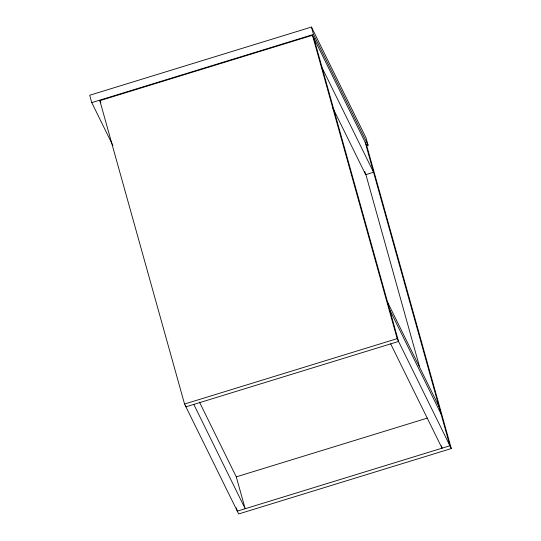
<?xml version="1.0" encoding="UTF-8"?>
<svg xmlns="http://www.w3.org/2000/svg" width="541" height="541" viewBox="0 0 541 541"><rect width="100%" height="100%" fill="white"/><g stroke="black" fill="none" stroke-linecap="round" stroke-linejoin="round"><path stroke-width="0.81" d="M366.48 145.745L368.09 145.245L366.034 137.874L311.454 27.05L89.705 95.243L91.76 102.614L112.92 145.59M91.76 102.614L313.516 34.421L368.09 145.245M99.848 100.653L312.461 35.266L366.588 145.184L451.295 448.563L238.689 513.95L184.555 404.032L99.848 100.653L100.883 102.749M332.931 108.166L365.689 174.682L373.554 172.261L322.186 67.95M184.555 404.032L397.168 338.646L451.295 448.563M236.464 476.804L427.329 418.105M387.593 302.209L438.961 406.521M389.648 309.58L441.016 413.892M390.676 343.866L442.051 448.185L441.382 445.798M199.419 402.024L236.275 476.858L245.174 508.729L193.8 404.411M365.216 142.384L449.916 445.764L237.31 511.15L236.397 507.898M365.723 173.999L419.471 366.494M364.79 171.456L365.689 174.682M311.454 27.05L313.516 34.421M313.841 38.066L398.548 341.452L185.935 406.832L185.482 405.209M312.461 35.266L397.168 338.646"/></g></svg>
